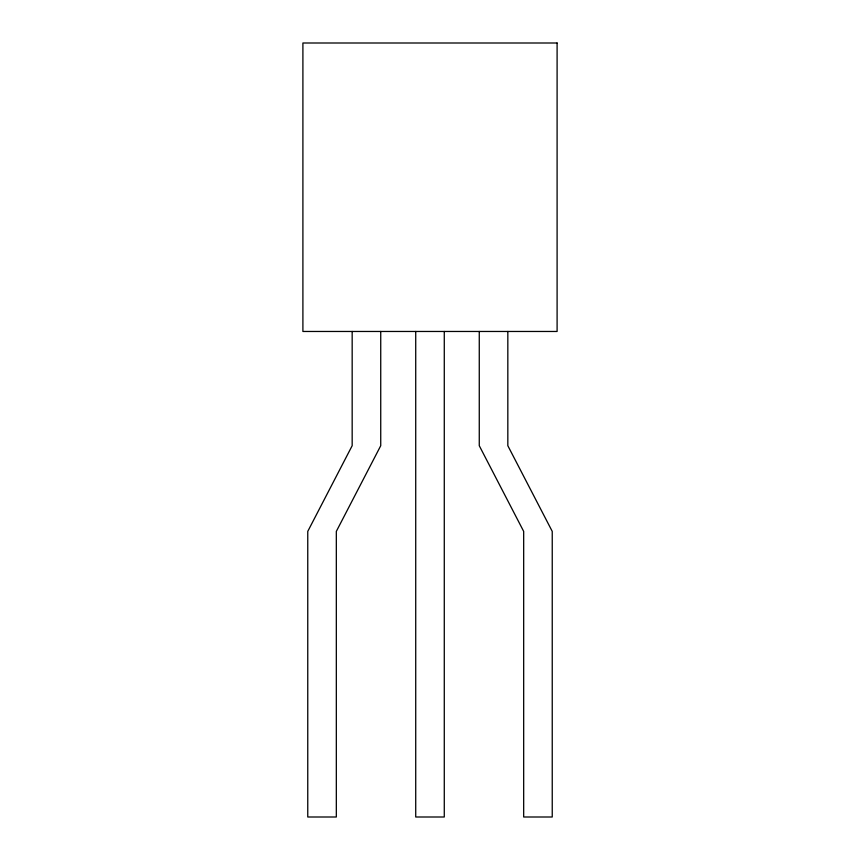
<?xml version="1.0" encoding="UTF-8"?>
<svg xmlns="http://www.w3.org/2000/svg" width="860" height="860" viewBox="0 0 860 860"><rect width="100%" height="100%" fill="white"/><g stroke="black" fill="none" stroke-linecap="round" stroke-linejoin="round"><path stroke-width="1.29" d="M507.83 331.465L507.83 445.706L552.238 531.394L552.238 817L523.675 817L523.675 531.394L479.267 445.706L479.267 331.465M444.276 331.465L444.276 817L415.724 817L415.724 331.465M380.733 331.465L380.733 445.706L336.325 531.394L336.325 817L307.762 817L307.762 531.394L352.17 445.706L352.17 331.465M557.097 43L302.903 43L302.903 331.465L557.097 331.465L557.097 43"/></g></svg>
